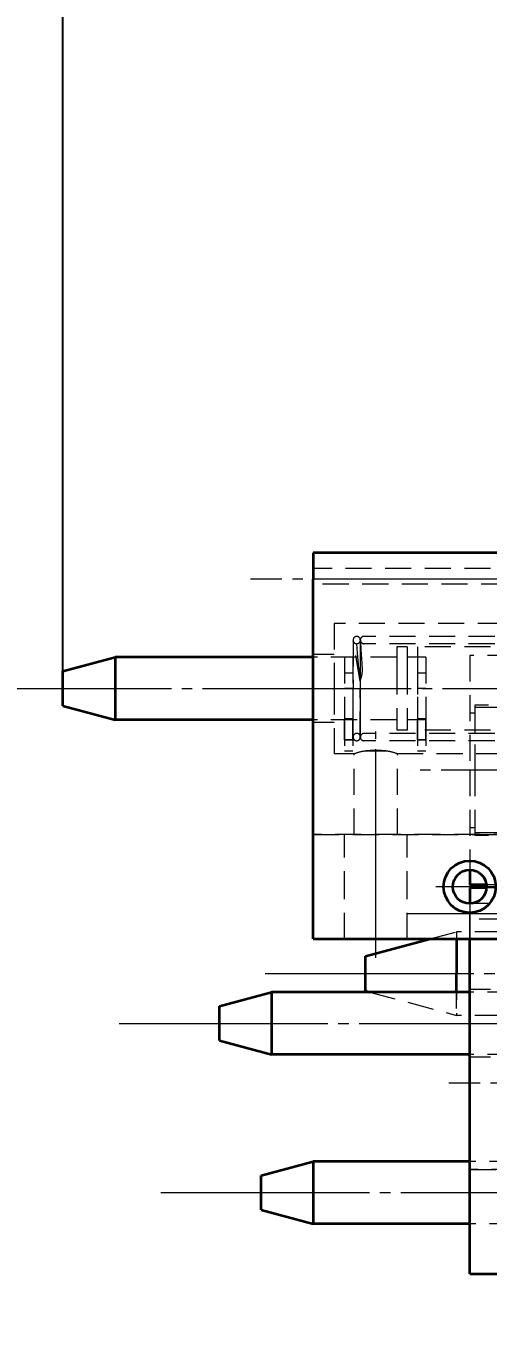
# Model space of a CAD drawing. Header units: millimetres. Extents: x 9439 to 18429, y 1498 to 3280.
# Drawn here: x 10756 to 10800.3, y 2789.1 to 2913.2 of the extents above; entities that cross this region are included whole.
import ezdxf

# ---------------------------------------------------------------- set-up
doc = ezdxf.new("R2010")
doc.units = ezdxf.units.MM
doc.linetypes.add('CENTER-HOKUTO', pattern=[23, 20, -1, 1, -1])
doc.linetypes.add('HIDDEN-HOKUTO', pattern=[3.8, 2.5, -1.3])
doc.layers.add('AM_7', color=2, linetype='CENTER-HOKUTO', lineweight=30)
doc.layers.add('AM_HID', color=1, linetype='HIDDEN-HOKUTO', lineweight=25)
doc.layers.add('word_dim', color=253, linetype='Continuous')
doc.styles.get("Standard").update_dxf_attribs({"font": 'romans.shx', "bigfont": 'bigfont.shx'})
doc.dimstyles.new('RS1-6', dxfattribs={"dimscale": 6, "dimtxt": 3.5, "dimasz": 3, "dimexe": 1, "dimexo": 0, "dimgap": 1, "dimtad": 3, "dimdsep": 46, "dimtxsty": 'Standard', "dimblk1": 'OPEN', "dimblk2": 'OPEN', "dimsah": 1, "dimcen": 0, "dimclrd": 256, "dimclre": 256, "dimclrt": 3, "dimadec": 0, "dimazin": 0, "dimtfac": 1, "dimtmove": 0, "dimatfit": 3, "dimldrblk": 'OPEN', "dimfxl": 0, "dimtolj": 1, "dimtzin": 0, "dimarcsym": 0})

# ---------------------------------------------------------------- blocks, each defined once
blk = doc.blocks.new('_Open')
at = {"color": 0, "lineweight": -2}
for p, q in [((-1, 0.1667), (0, 0)), ((-1, -0.1667), (0, 0)), ((0, 0), (-1, 0))]:
    blk.add_line(p, q, dxfattribs=at)
blk = doc.blocks.new('*D269')
at = {"layer": 'DEFPOINTS', "color": 0, "linetype": 'Continuous', "ltscale": 2}
for p in [(10986.51, 3021.93), (10986.51, 2929.16), (10759.51, 2851.32)]:
    blk.add_point(p, dxfattribs=at)
at = {"layer": 'word_dim', "linetype": 'Continuous', "lineweight": -2, "ltscale": 2}
for p, q in [((10759.51, 2851.32), (10759.51, 3027.93)), ((10986.51, 2929.16), (10986.51, 3027.93)), ((10777.51, 3021.93), (10968.51, 3021.93))]:
    blk.add_line(p, q, dxfattribs=at)
at = {"layer": 'word_dim', "linetype": 'Continuous', "lineweight": -2, "ltscale": 2, "xscale": 18, "yscale": 18, "zscale": 18, "rotation": 180}
blk.add_blockref('_Open', (10759.51, 3021.93), dxfattribs=at)
at = {"layer": 'word_dim', "linetype": 'Continuous', "lineweight": -2, "ltscale": 2, "xscale": 18, "yscale": 18, "zscale": 18}
blk.add_blockref('_Open', (10986.51, 3021.93), dxfattribs=at)
at = {"layer": 'word_dim', "color": 3, "linetype": 'Continuous', "ltscale": 2, "insert": (10873.01, 3038.43), "char_height": 21, "attachment_point": 5}
blk.add_mtext('\\A1;227', dxfattribs=at)
blk = doc.blocks.new('*D270')
at = {"layer": 'DEFPOINTS', "color": 0, "linetype": 'Continuous', "ltscale": 2}
for p in [(10978.51, 2934.66), (10663.97, 2668.46), (10821.51, 2668.46)]:
    blk.add_point(p, dxfattribs=at)
at = {"layer": 'word_dim', "linetype": 'Continuous', "lineweight": -2, "ltscale": 2}
for p, q in [((10978.51, 2934.66), (10657.97, 2934.66)), ((10663.97, 2916.66), (10663.97, 2686.46)), ((10821.51, 2668.46), (10657.97, 2668.46))]:
    blk.add_line(p, q, dxfattribs=at)
at = {"layer": 'word_dim', "linetype": 'Continuous', "lineweight": -2, "ltscale": 2, "xscale": 18, "yscale": 18, "zscale": 18}
for p, rotation in [((10663.97, 2934.66), 90), ((10663.97, 2668.46), 270)]:
    blk.add_blockref('_Open', p, dxfattribs=dict(at, rotation=rotation))
at = {"layer": 'word_dim', "color": 3, "linetype": 'Continuous', "ltscale": 2, "insert": (10647.47, 2801.56), "char_height": 21, "attachment_point": 5, "rotation": 90}
blk.add_mtext('\\A1;266.2', dxfattribs=at)

msp = doc.modelspace()

# ---------------------------------------------------------------- linework, layer by layer
at = {"color": 7, "lineweight": 35, "ltscale": 0.0625}
msp.add_line((10783.513, 2862.659), (10783.513, 2860.159), dxfattribs=at)
at = {"color": 7, "lineweight": 35}
for p, q in [((10838.513, 2862.659), (10783.513, 2862.659)), ((10783.513, 2825.659), (10783.513, 2860.159)), ((10783.513, 2825.659), (10843.513, 2825.659)), ((10798.513, 2793.565), (10798.513, 2825.659)), ((10798.513, 2793.565), (10819.512, 2793.565))]:
    msp.add_line(p, q, dxfattribs=at)
at = {"color": 7, "lineweight": 35, "ltscale": 0.129409}
for p, q in [((10759.513, 2851.319), (10764.513, 2852.659)), ((10774.513, 2815.905), (10779.513, 2814.565)), ((10778.513, 2802.993), (10783.513, 2804.332))]:
    msp.add_line(p, q, dxfattribs=at)
at = {"color": 7, "lineweight": 35, "ltscale": 0.075}
for p, q in [((10764.513, 2852.659), (10764.513, 2849.659)), ((10779.513, 2820.565), (10779.513, 2817.565)), ((10783.513, 2804.332), (10783.513, 2801.332))]:
    msp.add_line(p, q, dxfattribs=at)
at = {"color": 7, "lineweight": 35, "ltscale": 0.475}
for p, q in [((10783.513, 2852.659), (10764.513, 2852.659)), ((10783.513, 2846.659), (10764.513, 2846.659)), ((10798.513, 2820.565), (10779.513, 2820.565)), ((10798.513, 2814.565), (10779.513, 2814.565))]:
    msp.add_line(p, q, dxfattribs=at)
at = {"color": 7, "lineweight": 35, "ltscale": 0.041507}
for p, q in [((10759.513, 2849.659), (10759.513, 2851.319)), ((10788.513, 2822.332), (10788.513, 2823.993)), ((10778.513, 2801.332), (10778.513, 2802.993))]:
    msp.add_line(p, q, dxfattribs=at)
at = {"color": 7, "lineweight": 35, "ltscale": 0.008223}
for p, q in [((10759.513, 2849.33), (10759.513, 2849.659)), ((10778.513, 2801.003), (10778.513, 2801.332))]:
    msp.add_line(p, q, dxfattribs=at)
at = {"color": 7, "lineweight": 35, "ltscale": 0.033282}
for p, q in [((10759.513, 2847.999), (10759.513, 2849.33)), ((10774.513, 2815.905), (10774.513, 2817.236)), ((10778.513, 2799.672), (10778.513, 2801.003))]:
    msp.add_line(p, q, dxfattribs=at)
at = {"color": 7, "lineweight": 35, "ltscale": 0.014861}
for p, q in [((10764.513, 2849.659), (10764.513, 2849.065)), ((10779.513, 2817.565), (10779.513, 2816.971)), ((10783.513, 2801.332), (10783.513, 2800.738))]:
    msp.add_line(p, q, dxfattribs=at)
at = {"color": 7, "lineweight": 35, "ltscale": 0.060139}
for p, q in [((10764.513, 2849.065), (10764.513, 2846.659)), ((10779.513, 2816.971), (10779.513, 2814.565)), ((10783.513, 2800.738), (10783.513, 2798.332))]:
    msp.add_line(p, q, dxfattribs=at)
at = {"color": 7, "lineweight": 35, "ltscale": 0.12941}
for p, q in [((10759.513, 2847.999), (10764.513, 2846.659)), ((10774.513, 2819.225), (10779.513, 2820.565)), ((10778.513, 2799.672), (10783.513, 2798.332))]:
    msp.add_line(p, q, dxfattribs=at)
at = {"color": 7, "lineweight": 35, "ltscale": 0.036205}
msp.add_line((10798.514, 2832.281), (10798.514, 2830.832), dxfattribs=at)
at = {"color": 7, "lineweight": 35, "ltscale": 0.038174}
msp.add_line((10798.513, 2830.565), (10798.513, 2829.038), dxfattribs=at)
at = {"color": 7, "lineweight": 35, "ltscale": 0.040448}
msp.add_line((10800.13, 2830.565), (10798.513, 2830.565), dxfattribs=at)
at = {"color": 7, "lineweight": 35, "ltscale": 0.040256}
msp.add_line((10800.124, 2830.832), (10798.514, 2830.832), dxfattribs=at)
at = {"color": 7, "lineweight": 35, "ltscale": 0.161026}
msp.add_line((10788.513, 2823.993), (10794.734, 2825.66), dxfattribs=at)
at = {"color": 7, "lineweight": 35, "ltscale": 0.083153}
msp.add_line((10797.245, 2825.658), (10797.245, 2822.332), dxfattribs=at)
at = {"color": 7, "lineweight": 35, "ltscale": 0.034703}
msp.add_line((10788.513, 2820.944), (10788.513, 2822.332), dxfattribs=at)
at = {"color": 7, "lineweight": 35, "ltscale": 0.04418}
msp.add_line((10797.245, 2820.565), (10797.245, 2822.332), dxfattribs=at)
at = {"color": 7, "lineweight": 35, "ltscale": 0.006802}
msp.add_line((10788.513, 2820.672), (10788.513, 2820.944), dxfattribs=at)
at = {"color": 7, "lineweight": 35, "ltscale": 0.010306}
msp.add_line((10788.513, 2820.672), (10788.911, 2820.565), dxfattribs=at)
at = {"color": 7, "lineweight": 35, "ltscale": 0.041505}
msp.add_line((10774.513, 2817.565), (10774.513, 2819.225), dxfattribs=at)
at = {"color": 7, "lineweight": 35, "ltscale": 0.008224}
msp.add_line((10774.513, 2817.236), (10774.513, 2817.565), dxfattribs=at)
at = {"color": 7, "lineweight": 35, "ltscale": 0.374994}
for p, q in [((10798.512, 2804.332), (10783.513, 2804.332)), ((10798.512, 2798.332), (10783.513, 2798.332))]:
    msp.add_line(p, q, dxfattribs=at)
at = {"color": 7, "lineweight": 35}
for radius in [2.5, 1.621]:
    msp.add_circle((10798.513, 2830.659), radius, dxfattribs=at)
at = {"layer": 'AM_7', "color": 2, "lineweight": 13}
for p, q in [((10849.513, 2860.159), (10777.512, 2860.159)), ((10749.913, 2849.659), (10865.113, 2849.659)), ((10789.513, 2823.853), (10789.513, 2845.53)), ((10861.764, 2841.832), (10792.763, 2841.832)), ((10798.513, 2833.909), (10798.513, 2827.409)), ((10801.763, 2830.659), (10795.263, 2830.659)), ((10864.513, 2828.065), (10792.512, 2828.065)), ((10859.013, 2828.065), (10793.012, 2828.065)), ((10859.013, 2828.065), (10793.012, 2828.065)), ((10859.013, 2828.065), (10793.012, 2828.065)), ((10778.913, 2822.332), (10894.113, 2822.332)), ((10764.913, 2817.565), (10880.113, 2817.565)), ((10868.513, 2811.832), (10796.512, 2811.832)), ((10768.913, 2801.332), (10884.113, 2801.332))]:
    msp.add_line(p, q, dxfattribs=at)
at = {"layer": 'AM_HID', "color": 1, "lineweight": 13}
for p, q in [((10838.513, 2861.159), (10783.513, 2861.159)), ((10783.513, 2859.659), (10783.513, 2835.659)), ((10813.513, 2859.659), (10783.513, 2859.659)), ((10785.513, 2855.909), (10785.513, 2849.659)), ((10809.392, 2855.909), (10785.513, 2855.909)), ((10787.333, 2854.31), (10787.333, 2849.659)), ((10788.023, 2850.366), (10787.339, 2854.246)), ((10787.764, 2853.055), (10787.683, 2853.959)), ((10788.028, 2854.368), (10788.028, 2849.659)), ((10788.043, 2854.256), (10788.028, 2854.368)), ((10788.033, 2854.298), (10788.033, 2854.309)), ((10788.033, 2849.659), (10788.033, 2854.298)), ((10788.033, 2849.659), (10788.033, 2854.298)), ((10808.513, 2854.659), (10788.373, 2854.659)), ((10808.513, 2853.959), (10788.383, 2853.959)), ((10764.513, 2852.659), (10764.513, 2852.167)), ((10785.513, 2852.909), (10783.513, 2852.909)), ((10791.513, 2852.659), (10783.513, 2852.659)), ((10787.313, 2852.653), (10786.513, 2852.653)), ((10786.513, 2852.653), (10786.513, 2846.666)), ((10787.313, 2852.653), (10786.513, 2852.653)), ((10787.313, 2852.653), (10787.313, 2846.666)), ((10787.895, 2851.623), (10787.764, 2853.055)), ((10791.513, 2853.659), (10791.513, 2851.577)), ((10792.513, 2853.659), (10791.513, 2853.659)), ((10792.513, 2853.659), (10792.513, 2851.577)), ((10793.513, 2852.659), (10792.513, 2852.659)), ((10793.513, 2853.659), (10793.513, 2851.577)), ((10819.513, 2853.659), (10793.513, 2853.659)), ((10794.313, 2852.653), (10793.513, 2852.653)), ((10793.513, 2852.653), (10793.513, 2846.666)), ((10794.313, 2852.653), (10793.513, 2852.653)), ((10794.313, 2852.653), (10794.313, 2846.666)), ((10798.514, 2852.832), (10798.514, 2841.832)), ((10806.514, 2852.832), (10798.514, 2852.832)), ((10764.513, 2852.167), (10764.513, 2849.659)), ((10791.513, 2851.577), (10791.513, 2845.659)), ((10792.513, 2851.577), (10792.513, 2845.659)), ((10793.513, 2851.577), (10793.513, 2845.659)), ((10786.513, 2851.156), (10787.313, 2851.156)), ((10786.513, 2851.156), (10787.313, 2851.156)), ((10788.023, 2850.366), (10788.023, 2850.395)), ((10788.023, 2850.37), (10788.023, 2849.659)), ((10793.513, 2851.156), (10794.313, 2851.156)), ((10793.513, 2851.156), (10794.313, 2851.156)), ((10764.513, 2849.659), (10764.513, 2846.659)), ((10785.513, 2849.659), (10785.513, 2843.409)), ((10787.313, 2849.659), (10786.513, 2849.659)), ((10787.333, 2845.01), (10787.333, 2849.659)), ((10788.023, 2849.659), (10788.023, 2845.092)), ((10788.028, 2844.95), (10788.028, 2849.659)), ((10788.033, 2845.02), (10788.033, 2849.659)), ((10788.033, 2845.02), (10788.033, 2849.659)), ((10794.313, 2849.659), (10793.513, 2849.659)), ((10799.014, 2848.082), (10799.014, 2841.832)), ((10853.514, 2848.082), (10799.014, 2848.082)), ((10799.014, 2847.832), (10799.014, 2841.832)), ((10832.014, 2847.832), (10799.014, 2847.832)), ((10791.513, 2846.659), (10783.513, 2846.659)), ((10785.513, 2846.409), (10783.513, 2846.409)), ((10786.513, 2846.761), (10787.313, 2846.761)), ((10787.313, 2846.761), (10786.513, 2846.761)), ((10786.513, 2846.666), (10786.513, 2843.659)), ((10786.513, 2844.733), (10786.513, 2846.666)), ((10787.313, 2846.659), (10786.513, 2846.659)), ((10787.313, 2846.666), (10787.313, 2843.659)), ((10787.313, 2844.733), (10787.313, 2846.666)), ((10793.513, 2846.659), (10792.513, 2846.659)), ((10793.513, 2846.761), (10794.313, 2846.761)), ((10794.313, 2846.761), (10793.513, 2846.761)), ((10793.513, 2846.666), (10793.513, 2843.659)), ((10793.513, 2844.733), (10793.513, 2846.666)), ((10794.313, 2846.659), (10793.513, 2846.659)), ((10794.313, 2846.666), (10794.313, 2843.659)), ((10794.313, 2844.733), (10794.313, 2846.666)), ((10798.514, 2847.332), (10799.014, 2847.332)), ((10787.333, 2845.01), (10787.334, 2845.033)), ((10787.334, 2844.985), (10787.333, 2845.01)), ((10788.023, 2845.009), (10788.023, 2845.092)), ((10788.033, 2845.009), (10788.033, 2845.02)), ((10808.513, 2845.359), (10788.383, 2845.359)), ((10792.513, 2845.659), (10791.513, 2845.659)), ((10819.513, 2845.659), (10793.513, 2845.659)), ((10787.313, 2844.733), (10786.513, 2844.733)), ((10786.513, 2844.733), (10787.313, 2844.733)), ((10808.513, 2844.659), (10788.373, 2844.659)), ((10794.313, 2844.733), (10793.513, 2844.733)), ((10793.513, 2844.733), (10794.313, 2844.733)), ((10787.446, 2843.409), (10785.513, 2843.409)), ((10787.313, 2843.659), (10786.513, 2843.659)), ((10787.446, 2835.659), (10787.446, 2843.409)), ((10790.613, 2843.659), (10788.413, 2843.659)), ((10790.613, 2843.659), (10788.413, 2843.659)), ((10791.58, 2835.659), (10791.58, 2843.409)), ((10805.446, 2843.409), (10791.58, 2843.409)), ((10794.313, 2843.659), (10793.513, 2843.659)), ((10798.514, 2841.832), (10798.514, 2832.281)), ((10799.014, 2841.832), (10799.014, 2835.582)), ((10799.014, 2841.832), (10799.014, 2835.832)), ((10798.514, 2836.332), (10799.014, 2836.332)), ((10837.513, 2835.659), (10783.513, 2835.659)), ((10783.513, 2835.659), (10783.513, 2825.659)), ((10783.513, 2835.659), (10813.513, 2835.659)), ((10786.513, 2829.659), (10786.513, 2835.659)), ((10792.513, 2829.659), (10792.513, 2835.659)), ((10832.014, 2835.832), (10799.014, 2835.832)), ((10853.514, 2835.582), (10799.014, 2835.582)), ((10806.514, 2830.832), (10800.124, 2830.832)), ((10836.894, 2830.565), (10800.13, 2830.565)), ((10786.513, 2825.659), (10786.513, 2829.659)), ((10792.513, 2825.659), (10792.513, 2829.659)), ((10853.513, 2829.065), (10798.513, 2829.065)), ((10798.513, 2829.038), (10798.513, 2828.065)), ((10798.513, 2825.659), (10798.513, 2828.065)), ((10798.513, 2827.565), (10798.513, 2803.565)), ((10828.513, 2827.565), (10798.513, 2827.565)), ((10837.513, 2825.659), (10783.513, 2825.659)), ((10794.734, 2825.66), (10797.245, 2826.332)), ((10797.245, 2826.332), (10797.245, 2823.125)), ((10820.513, 2826.332), (10797.245, 2826.332)), ((10797.245, 2822.332), (10797.245, 2823.125)), ((10797.245, 2822.332), (10797.245, 2818.332)), ((10779.513, 2820.565), (10779.513, 2820.073)), ((10788.911, 2820.565), (10797.245, 2818.332)), ((10797.245, 2818.988), (10797.245, 2820.565)), ((10800.513, 2820.815), (10798.513, 2820.815)), ((10806.513, 2820.565), (10798.513, 2820.565)), ((10779.513, 2820.073), (10779.513, 2817.565)), ((10820.513, 2818.332), (10797.245, 2818.332)), ((10779.513, 2817.565), (10779.513, 2814.565)), ((10806.513, 2814.565), (10798.513, 2814.565)), ((10800.513, 2814.315), (10798.513, 2814.315)), ((10783.513, 2804.332), (10783.513, 2803.841)), ((10810.513, 2804.332), (10798.512, 2804.332)), ((10783.513, 2803.841), (10783.513, 2801.332)), ((10852.513, 2803.565), (10798.513, 2803.565)), ((10798.513, 2803.565), (10798.513, 2793.565)), ((10798.513, 2803.565), (10828.513, 2803.565)), ((10783.513, 2801.332), (10783.513, 2798.332)), ((10810.513, 2798.332), (10798.512, 2798.332)), ((10852.513, 2793.565), (10798.513, 2793.565))]:
    msp.add_line(p, q, dxfattribs=at)
for points in [[(10788.222, 2851.251), (10788.231, 2851.529), (10788.217, 2852.069), (10788.124, 2853.4), (10788.11, 2853.556)], [(10788.023, 2850.395), (10788.035, 2850.488), (10788.104, 2850.687)]]:
    msp.add_lwpolyline(points, dxfattribs=at)
for centre, radius, start, end in [((10787.683, 2854.309), 0.35, 9.69632, 179.83872), ((10787.683, 2854.309), 0.35, 192.72727, 270), ((10787.683, 2854.309), 0.35, 270.00983, 359.89726), ((10788.373, 2854.309), 0.35, 90, 170.30368), ((10788.383, 2854.309), 0.35, 180.10288, 269.99018), ((10752.024, 2850.446), 36.22, 4.92626, 6.03904), ((10839.479, 2856.198), 51.785, 185.06816, 186.46253), ((10786.463, 2851.321), 1.76, 338.87046, 357.70967), ((10787.683, 2845.009), 0.35, 176.08696, 270), ((10787.683, 2845.009), 0.35, 13.72913, 176.08696), ((10787.681, 2845.009), 0.352, 359.25758, 13.72245), ((10788.373, 2845.009), 0.35, 179.99999, 189.69632), ((10788.383, 2845.009), 0.35, 90.00982, 179.89725), ((10787.683, 2845.009), 0.35, 270, 350.30368), ((10788.373, 2845.009), 0.35, 189.69632, 270), ((10789.742, 2836.536), 7.247, 100.56876, 108.47222), ((10789.742, 2836.536), 7.246, 100.56874, 108.47251), ((10789.512, 2834.256), 9.467, 83.32693, 96.67196), ((10789.513, 2834.256), 9.467, 83.32808, 96.67304), ((10789.284, 2836.536), 7.246, 71.52749, 79.43125), ((10789.283, 2836.536), 7.247, 71.52778, 79.43123)]:
    msp.add_arc(centre, radius, start, end, dxfattribs=at)

# ---------------------------------------------------------------- dimensions: what is measured, and where the dimension line sits
at = {"layer": 'word_dim', "linetype": 'Continuous', "ltscale": 2}
dim = msp.add_linear_dim(base=(10986.514, 3021.932), p1=(10759.513, 2851.319), p2=(10986.514, 2929.159), dimstyle='RS1-6', dxfattribs=at)
dim.commit()
dim.dimension.update_dxf_attribs({"geometry": '*D269', "text_midpoint": (10873.013, 3038.432)})
dim = msp.add_linear_dim(base=(10663.972, 2668.456), p1=(10978.514, 2934.659), p2=(10821.513, 2668.456), angle=90, dimstyle='RS1-6', dxfattribs=at)
dim.commit()
dim.dimension.update_dxf_attribs({"geometry": '*D270', "text_midpoint": (10647.472, 2801.558)})

doc.saveas('drawing.dxf')
